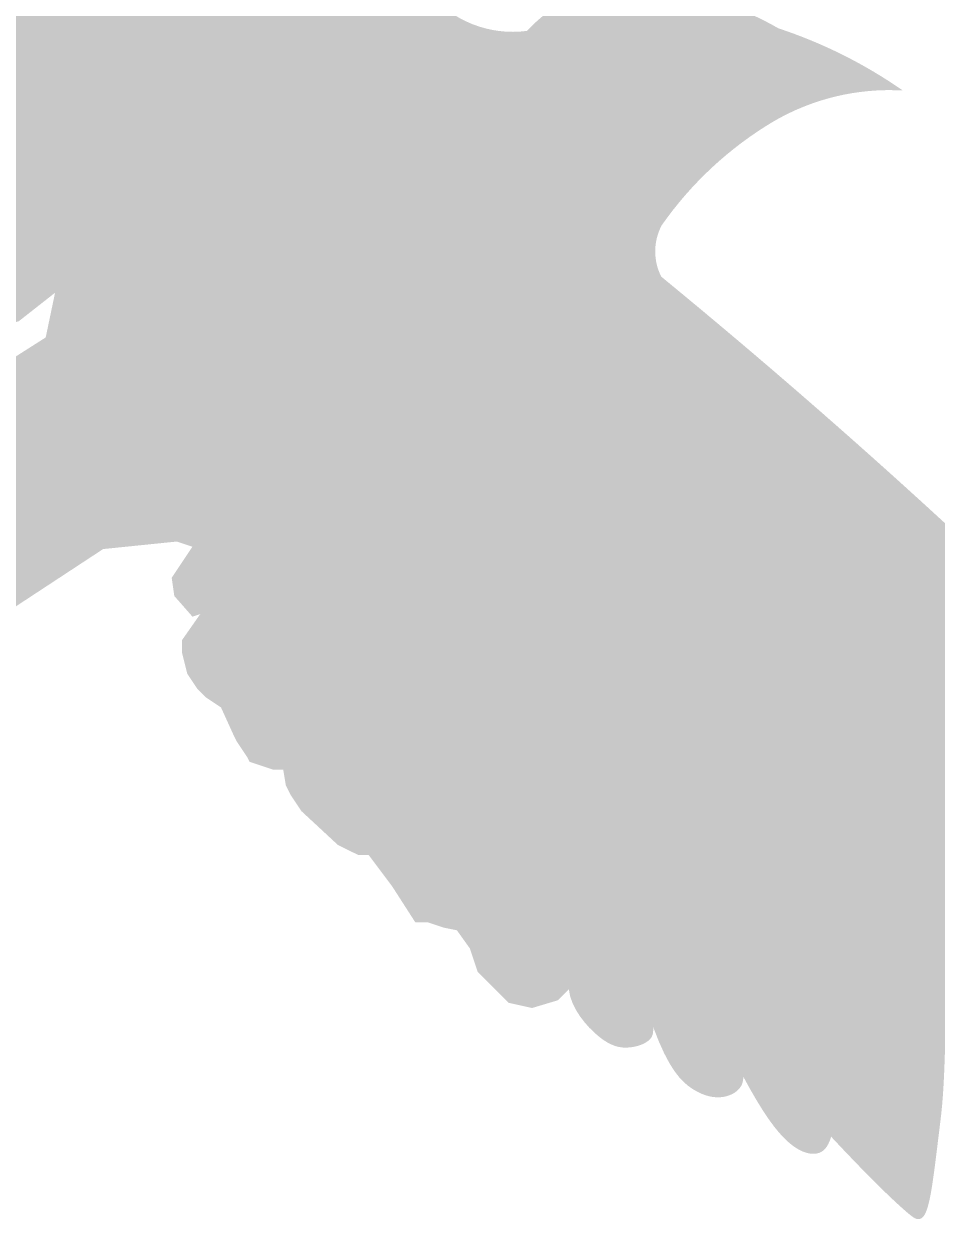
# Model space of a CAD drawing. Header units: millimetres. Extents: x 471 to 1044, y 7 to 541.
# Drawn here: x 501.89 to 524.64, y 79.24 to 109.01 of the extents above; entities that cross this region are included whole.
import ezdxf

# ---------------------------------------------------------------- set-up
doc = ezdxf.new("R2010")
doc.units = ezdxf.units.MM
doc.layers.add('magpiefill', color=3, linetype='Continuous')

msp = doc.modelspace()

# ---------------------------------------------------------------- hatches: boundary and pattern name
at = {"layer": 'magpiefill', "true_color": 0x010101}
h = msp.add_hatch(color=18, dxfattribs=at)
h.dxf.hatch_style = 1
edge = h.paths.add_edge_path()
edge.add_line((505.7026788009155, 96.11418025414855), (503.8645171973064, 95.92626374477231))
edge.add_line((503.8645171973064, 95.92626374477231), (500.7358891757283, 93.8713431644046))
edge.add_line((500.7358891757283, 93.8713431644046), (494.2998607483403, 89.22543486225482))
edge.add_line((494.2998607483403, 89.22543486225482), (490.5455094054726, 85.65165787574483))
edge.add_line((490.5455094054726, 85.65165787574483), (489.919786084183, 85.65165787574483))
edge.add_line((489.919786084183, 85.65165787574483), (489.294059909111, 86.18772501715921))
edge.add_line((489.294059909111, 86.18772501715921), (489.2046708632126, 86.54510212237233))
edge.add_line((489.2046708632126, 86.54510212237233), (487.3274951917786, 85.11559221792504))
edge.add_line((487.3274951917786, 85.11559221792504), (484.8245961990553, 83.32870372467005))
edge.add_line((484.8245961990553, 83.32870372467005), (484.5564290613599, 84.49018154200462))
edge.add_line((484.5564290613599, 84.49018154200462), (484.6458181072583, 85.11559221792504))
edge.add_line((484.6458181072583, 85.11559221792504), (485.7184895118232, 86.27706855166525))
edge.add_line((485.7184895118232, 86.27706855166525), (486.076045695417, 86.54510212237233))
edge.add_line((486.076045695417, 86.54510212237233), (485.8078785577216, 86.723790674979))
edge.add_line((485.8078785577216, 86.723790674979), (484.1094809780845, 85.56231434123879))
edge.add_line((484.1094809780845, 85.56231434123879), (483.6625357485921, 85.9196914464519))
edge.add_line((483.6625357485921, 85.9196914464519), (483.6625357485921, 86.18772501715921))
edge.add_line((483.6625357485921, 86.18772501715921), (482.9474205276217, 86.18772501715921))
edge.add_line((482.9474205276217, 86.18772501715921), (482.6792533899263, 86.54510212237233))
edge.add_line((482.6792533899263, 86.54510212237233), (485.0033742908524, 87.79592347421317))
edge.add_line((485.0033742908524, 87.79592347421317), (485.4503195203445, 88.60002270274003))
edge.add_line((485.4503195203445, 88.60002270274003), (486.254823787214, 89.31477839676108))
edge.add_line((486.254823787214, 89.31477839676108), (484.6458181072583, 89.04674482605378))
edge.add_line((484.6458181072583, 89.04674482605378), (485.8972676036199, 90.11887762528795))
edge.add_line((485.8972676036199, 90.11887762528795), (490.0985641759801, 92.53117679446336))
edge.add_line((490.0985641759801, 92.53117679446336), (494.0316936106449, 95.39019808695252))
edge.add_line((494.0316936106449, 95.39019808695252), (498.5011573207005, 97.98118580873438))
edge.add_line((498.5011573207005, 97.98118580873438), (501.1828372590037, 99.58938426578834))
edge.add_line((501.1828372590037, 99.58938426578834), (501.4510043966991, 100.5721735305165))
edge.add_line((501.4510043966991, 100.5721735305165), (502.4342867553653, 101.1975842064367))
edge.add_line((502.4342867553653, 101.1975842064367), (503.5069581599298, 100.7508620831229))
edge.add_line((503.5069581599298, 100.7508620831229), (504.2220733809006, 100.8402071012235))
edge.add_line((504.2220733809006, 100.8402071012235), (505.7416900149576, 102.0910284530642))
edge.add_line((505.7416900149576, 102.0910284530642), (506.9931423651021, 102.8951276815912))
edge.add_line((506.9931423651021, 102.8951276815912), (507.0825314110004, 101.1082391883363))
edge.add_line((507.0825314110004, 101.1082391883363), (506.7249723736238, 99.76807430198937))
edge.add_line((506.7249723736238, 99.76807430198937), (506.3674161900296, 99.58938426578834))
edge.add_line((506.3674161900296, 99.58938426578834), (505.8310790608559, 99.76807430198937))
edge.add_line((505.8310790608559, 99.76807430198937), (505.115966693668, 99.05331860796855))
edge.add_line((505.115966693668, 99.05331860796855), (506.2193362423038, 98.1152211390172))
edge.add_line((506.2193362423038, 98.1152211390172), (506.4130824261013, 98.95436731654263))
edge.add_line((506.4130824261013, 98.95436731654263), (507.3172322350845, 99.47076496425075))
edge.add_line((507.3172322350845, 99.47076496425075), (508.6734555216678, 99.53531467021412))
edge.add_line((508.6734555216678, 99.53531467021412), (509.4484402568585, 99.27711584636018))
edge.add_line((509.4484402568585, 99.27711584636018), (509.4484402568585, 98.69616849268868))
edge.add_line((509.4484402568585, 98.69616849268868), (508.8026205954604, 98.43796966883474))
edge.add_line((508.8026205954604, 98.43796966883474), (507.5755595288872, 98.17977084498057))
edge.add_line((507.5755595288872, 98.17977084498057), (506.1547522785156, 97.08242584360119))
edge.add_line((506.1547522785156, 97.08242584360119), (506.1547522785156, 96.30782937203912))
edge.add_line((506.1547522785156, 96.30782937203912), (507.3172322350845, 96.75967731378364))
edge.add_line((507.3172322350845, 96.75967731378364), (510.1588438820438, 97.85702231516325))
edge.add_line((510.1588438820438, 97.85702231516325), (512.0317274637985, 98.88981761057903))
edge.add_line((512.0317274637985, 98.88981761057903), (513.9046081917697, 100.2453614358126))
edge.add_line((513.9046081917697, 100.2453614358126), (516.3587303249171, 102.0527532027907))
edge.add_line((516.3587303249171, 102.0527532027907), (515.0670881483386, 101.6009052610461))
edge.add_line((515.0670881483386, 101.6009052610461), (513.8400270817649, 101.1490573193016))
edge.add_line((513.8400270817649, 101.1490573193016), (512.5483849051864, 101.4718058491192))
edge.add_line((512.5483849051864, 101.4718058491192), (511.3859049486175, 102.4400514385716))
edge.add_line((511.3859049486175, 102.4400514385716), (510.6755013234322, 103.8601434861744))
edge.add_line((510.6755013234322, 103.8601434861744), (510.4171740296295, 105.4738861352619))
edge.add_line((510.4171740296295, 105.4738861352619), (510.7400852872199, 106.9585293724224))
edge.add_line((510.7400852872199, 106.9585293724224), (512.0963085738033, 108.4431726095829))
edge.add_line((512.0963085738033, 108.4431726095829), (511.3859049486175, 108.1849737857287))
edge.add_line((511.3859049486175, 108.1849737857287), (508.0276358602703, 106.4421317247143))
edge.add_line((508.0276358602703, 106.4421317247143), (505.1214373957398, 104.8283890756268))
edge.add_line((505.1214373957398, 104.8283890756268), (503.5068868153537, 103.5373949563568))
edge.add_line((503.5068868153537, 103.5373949563568), (502.6673181163753, 102.3109520266446))
edge.add_line((502.6673181163753, 102.3109520266446), (501.7631683073921, 101.6009052610461))
edge.add_line((501.7631683073921, 101.6009052610461), (500.794437388404, 101.3427064371922))
edge.add_line((500.794437388404, 101.3427064371922), (500.2131959832284, 101.6009052610461))
edge.add_line((500.2131959832284, 101.6009052610461), (499.8902875794208, 101.9882034968271))
edge.add_line((499.8902875794208, 101.9882034968271), (499.9548686894257, 102.8918978967217))
edge.add_line((499.9548686894257, 102.8918978967217), (500.6006883508237, 104.3765411338823))
edge.add_line((500.6006883508237, 104.3765411338823), (500.1486148732236, 105.3447867233349))
edge.add_line((500.1486148732236, 105.3447867233349), (500.0194497994305, 104.5056405458092))
edge.add_line((500.0194497994305, 104.5056405458092), (499.4382112480378, 104.1183423100283))
edge.add_line((499.4382112480378, 104.1183423100283), (498.0174039976666, 103.2791961325029))
edge.add_line((498.0174039976666, 103.2791961325029), (497.5653305200665, 103.6019446623204))
edge.add_line((497.5653305200665, 103.6019446623204), (497.1132541886834, 103.8601434861744))
edge.add_line((497.1132541886834, 103.8601434861744), (496.6611807110833, 104.3119914279189))
edge.add_line((496.6611807110833, 104.3119914279189), (496.4674345272858, 105.0220381935173))
edge.add_line((496.4674345272858, 105.0220381935173), (496.5320156372907, 105.4738861352619))
edge.add_line((496.5320156372907, 105.4738861352619), (495.9507770858975, 105.6029855471888))
edge.add_line((495.9507770858975, 105.6029855471888), (495.6278658283074, 105.8611843710428))
edge.add_line((495.6278658283074, 105.8611843710428), (495.1757894969239, 106.3130323127873))
edge.add_line((495.1757894969239, 106.3130323127873), (494.7882971293291, 106.8294299604954))
edge.add_line((494.7882971293291, 106.8294299604954), (494.9820433131265, 107.7976755499478))
edge.add_line((494.9820433131265, 107.7976755499478), (494.7882971293291, 107.7976755499478))
edge.add_line((494.7882971293291, 107.7976755499478), (494.2070585779359, 107.9913246678384))
edge.add_line((494.2070585779359, 107.9913246678384), (493.6258200265431, 108.5077223155463))
edge.add_line((493.6258200265431, 108.5077223155463), (493.3029087689526, 109.1532193751814))
edge.add_line((493.3029087689526, 109.1532193751814), (493.4320738427457, 109.7341667288529))
edge.add_line((493.4320738427457, 109.7341667288529), (493.5612360627554, 110.3796637884877))
edge.add_line((493.5612360627554, 110.3796637884877), (493.2383276589478, 110.4442134944513))
edge.add_line((493.2383276589478, 110.4442134944513), (492.5925051437673, 111.0251608481228))
edge.add_line((492.5925051437673, 111.0251608481228), (492.205012776172, 111.7997558360905))
edge.add_line((492.205012776172, 111.7997558360905), (492.2695938861768, 112.509802601689))
edge.add_line((492.2695938861768, 112.509802601689), (493.3674898789575, 113.2198493672875))
edge.add_line((493.3674898789575, 113.2198493672875), (494.8528810931168, 113.9944458388495))
edge.add_line((494.8528810931168, 113.9944458388495), (495.8861931221097, 114.833592016375))
edge.add_line((495.8861931221097, 114.833592016375), (496.7903429310929, 115.608188487937))
edge.add_line((496.7903429310929, 115.608188487937), (496.9195080048855, 115.737287899864))
edge.add_line((496.9195080048855, 115.737287899864), (497.242419262476, 115.866387311791))
edge.add_line((497.242419262476, 115.866387311791), (497.6299116300713, 116.1891358416085))
edge.add_line((497.6299116300713, 116.1891358416085), (497.6944927400762, 116.4473346654624))
edge.add_line((497.6944927400762, 116.4473346654624), (497.6944927400762, 116.640983783353))
edge.add_line((497.6944927400762, 116.640983783353), (497.6299116300713, 116.899182607207))
edge.add_line((497.6299116300713, 116.899182607207), (497.4361654462739, 117.0928317250975))
edge.add_line((497.4361654462739, 117.0928317250975), (497.242419262476, 117.2219311370245))
edge.add_line((497.242419262476, 117.2219311370245), (496.9840891148904, 117.2864808429881))
edge.add_line((496.9840891148904, 117.2864808429881), (497.1778352986883, 117.4155802549151))
edge.add_line((497.1778352986883, 117.4155802549151), (497.4361654462739, 117.4155802549151))
edge.add_line((497.4361654462739, 117.4155802549151), (497.6944927400762, 117.4801299608785))
edge.add_line((497.6944927400762, 117.4801299608785), (498.1465690714592, 117.4801299608785))
edge.add_line((498.1465690714592, 117.4801299608785), (498.4048963652619, 117.4801299608785))
edge.add_line((498.4048963652619, 117.4801299608785), (498.5986425490594, 117.5446796668421))
edge.add_line((498.5986425490594, 117.5446796668421), (498.7923887328573, 117.673779078769))
edge.add_line((498.7923887328573, 117.673779078769), (498.9215538066499, 117.9965276085866))
edge.add_line((498.9215538066499, 117.9965276085866), (498.9861377704376, 118.1901767264769))
edge.add_line((498.9861377704376, 118.1901767264769), (498.7278076228524, 118.4483755503311))
edge.add_line((498.7278076228524, 118.4483755503311), (497.888238923874, 118.9002234920756))
edge.add_line((497.888238923874, 118.9002234920756), (498.9861377704376, 118.6420246682214))
edge.add_line((498.9861377704376, 118.6420246682214), (499.5673763218308, 118.5129252562945))
edge.add_line((499.5673763218308, 118.5129252562945), (499.8902875794208, 118.706574374185))
edge.add_line((499.8902875794208, 118.706574374185), (499.8902875794208, 118.835673786112))
edge.add_line((499.8902875794208, 118.835673786112), (499.8902875794208, 119.1584223159296))
edge.add_line((499.8902875794208, 119.1584223159296), (499.6965385418405, 119.2875217278565))
edge.add_line((499.6965385418405, 119.2875217278565), (499.5673763218308, 119.6102702576741))
edge.add_line((499.5673763218308, 119.6102702576741), (500.0840337632187, 119.5457205517105))
edge.add_line((500.0840337632187, 119.5457205517105), (500.342361057021, 119.5457205517105))
edge.add_line((500.342361057021, 119.5457205517105), (500.7298534246163, 119.5457205517105))
edge.add_line((500.7298534246163, 119.5457205517105), (500.7298534246163, 119.6748199636374))
edge.add_line((500.7298534246163, 119.6748199636374), (500.6652723146115, 120.0621181994186))
edge.add_line((500.6652723146115, 120.0621181994186), (500.5361072408189, 120.3203155396782))
edge.add_line((500.5361072408189, 120.3203155396782), (500.471526130814, 120.6430640694957))
edge.add_line((500.471526130814, 120.6430640694957), (500.794437388404, 120.6430640694957))
edge.add_line((500.794437388404, 120.6430640694957), (501.0527646822068, 120.7076137754591))
edge.add_line((501.0527646822068, 120.7076137754591), (501.1819297559994, 120.9012628933497))
edge.add_line((501.1819297559994, 120.9012628933497), (501.2465108660042, 121.3531108350942))
edge.add_line((501.2465108660042, 121.3531108350942), (501.311091976009, 121.4822102470212))
edge.add_line((501.311091976009, 121.4822102470212), (501.5694221235947, 121.4822102470212))
edge.add_line((501.5694221235947, 121.4822102470212), (501.7631683073921, 121.4822102470212))
edge.add_line((501.7631683073921, 121.4822102470212), (501.8923333811852, 121.6113096589481))
edge.add_line((501.8923333811852, 121.6113096589481), (502.0860795649826, 121.6113096589481))
edge.add_line((502.0860795649826, 121.6113096589481), (502.1506606749874, 121.9340581887657))
edge.add_line((502.1506606749874, 121.9340581887657), (502.1506606749874, 122.0631576006926))
edge.add_line((502.1506606749874, 122.0631576006926), (501.8277494173969, 122.1922570126196))
edge.add_line((501.8277494173969, 122.1922570126196), (502.0860795649826, 122.3213564245466))
edge.add_line((502.0860795649826, 122.3213564245466), (502.2798257487805, 122.3213564245466))
edge.add_line((502.2798257487805, 122.3213564245466), (502.5381530425827, 122.2568067185832))
edge.add_line((502.5381530425827, 122.2568067185832), (502.8610643001732, 122.1922570126196))
edge.add_line((502.8610643001732, 122.1922570126196), (503.3131377777734, 122.2568067185832))
edge.add_line((503.3131377777734, 122.2568067185832), (503.9589602929539, 122.3859061305102))
edge.add_line((503.9589602929539, 122.3859061305102), (504.2818715505443, 122.3859061305102))
edge.add_line((504.2818715505443, 122.3859061305102), (504.2818715505443, 122.1277073066562))
edge.add_line((504.2818715505443, 122.1277073066562), (504.3464526605492, 121.8049587768387))
edge.add_line((504.3464526605492, 121.8049587768387), (504.7985289919322, 121.6113096589481))
edge.add_line((504.7985289919322, 121.6113096589481), (505.3797675433254, 121.8049587768387))
edge.add_line((505.3797675433254, 121.8049587768387), (505.7026788009155, 121.4176605410578))
edge.add_line((505.7026788009155, 121.4176605410578), (506.1552117375838, 120.96757362579))
edge.add_arc((394.0425635083196, 55.51227387273633), 129.8215781707373, 24.7196834331034, 30.277882808560207, ccw=False)
edge.add_arc((514.0668029503702, 111.5266438746078), 2.717253438401656, 219.4264190677759, 277.5112522925736)
edge.add_arc((517.0034040074396, 106.4658719509047), 3.502217643125006, 76.09792839104102, 137.4828955815185, ccw=False)
edge.add_arc((516.8127812012881, 102.1826369512845), 7.751876948521335, 60.01917854986198, 82.34898294536907, ccw=False)
edge.add_arc((516.9174891648217, 97.47940974949825), 12.02382861166447, 55.16074552816218, 71.73216053091483, ccw=False)
edge.add_arc((523.4522066776963, 101.6233098171645), 5.734500677390736, 86.65890143975243, 120.31950619075)
edge.add_arc((525.2079451166742, 98.78712158887936), 9.069487645513666, 120.8490791888012, 144.9821508602809)
edge.add_arc((519.005667658684, 103.3404310015421), 1.387605128894925, 152.0183299640194, 206.9559763139688)
edge.add_arc((412.9325257283464, -25.09667889462867), 165.3044430536458, 45.89312228263083, 50.63922831697852, ccw=False)
edge.add_line((527.9842518977114, 93.59897898183067), (527.8543476941134, 93.08034555745849))
edge.add_line((527.8543476941134, 93.08034555745849), (528.0480938779112, 92.82214673360454))
edge.add_line((528.0480938779112, 92.82214673360454), (528.6293352830869, 92.62849761571397))
edge.add_line((528.6293352830869, 92.62849761571397), (528.4355890992895, 92.24119937993305))
edge.add_line((528.4355890992895, 92.24119937993305), (528.6939163930917, 91.9184508501155))
edge.add_line((528.6939163930917, 91.9184508501155), (528.8230814668848, 91.59570232029796))
edge.add_line((528.8230814668848, 91.59570232029796), (528.3710051355017, 91.20840408451704))
edge.add_line((528.3710051355017, 91.20840408451704), (528.3064240254969, 90.8211058487359))
edge.add_line((528.3064240254969, 90.8211058487359), (528.5001702092943, 90.43380761295498))
edge.add_line((528.5001702092943, 90.43380761295498), (527.9835127679064, 90.2401584950644))
edge.add_line((527.9835127679064, 90.2401584950644), (527.4668553265185, 90.36925790699138))
edge.add_line((527.4668553265185, 90.36925790699138), (527.5314364365233, 89.91740996524686))
edge.add_line((527.5314364365233, 89.91740996524686), (526.8210356651205, 89.72376084735652))
edge.add_line((526.8210356651205, 89.72376084735652), (526.49812440753, 89.91740996524686))
edge.add_line((526.49812440753, 89.91740996524686), (526.3043782237326, 89.98195967121046))
edge.add_line((526.3043782237326, 89.98195967121046), (526.1106320399351, 89.72376084735652))
edge.add_line((526.1106320399351, 89.72376084735652), (525.7877207823446, 89.46556202350234))
edge.add_line((525.7877207823446, 89.46556202350234), (525.4648095247542, 89.59466143542954))
edge.add_line((525.4648095247542, 89.59466143542954), (524.6252408257758, 89.01371408175805))
edge.add_line((524.6252408257758, 89.01371408175805), (524.6252408257758, 89.271912905612))
edge.add_line((524.6252408257758, 89.271912905612), (524.044002274383, 89.78831055331989))
edge.add_line((524.044002274383, 89.78831055331989), (524.044002274383, 90.04650937717406))
edge.add_line((524.044002274383, 90.04650937717406), (523.91483720059, 89.91740996524686))
edge.add_line((523.91483720059, 89.91740996524686), (523.5273448329951, 89.33646261157537))
edge.add_line((523.5273448329951, 89.33646261157537), (523.5273448329951, 88.94916437579445))
edge.add_line((523.5273448329951, 88.94916437579445), (523.5273448329951, 88.11001819826902))
edge.add_line((523.5273448329951, 88.11001819826902), (523.075271355395, 88.11001819826902))
edge.add_line((523.075271355395, 88.11001819826902), (522.8815251715971, 88.30366731615936))
edge.add_line((522.8815251715971, 88.30366731615936), (522.8169412078094, 88.43276672808634))
edge.add_line((522.8169412078094, 88.43276672808634), (522.1711215464118, 88.62641584597691))
edge.add_line((522.1711215464118, 88.62641584597691), (521.8482102888213, 88.82006496386748))
edge.add_line((521.8482102888213, 88.82006496386748), (521.7190452150282, 88.69096555194051))
edge.add_line((521.7190452150282, 88.69096555194051), (521.7190452150282, 88.36821702212296))
edge.add_line((521.7190452150282, 88.36821702212296), (521.3315528474334, 87.85181937441484))
edge.add_line((521.3315528474334, 87.85181937441484), (521.0732255536307, 88.04546849230542))
edge.add_line((521.0732255536307, 88.04546849230542), (521.0732255536307, 88.23911761019599))
edge.add_line((521.0732255536307, 88.23911761019599), (520.2982379646571, 88.04546849230542))
edge.add_line((520.2982379646571, 88.04546849230542), (519.9107455970618, 87.5936205505609))
edge.add_line((519.9107455970618, 87.5936205505609), (519.0711797518668, 87.27087202074335))
edge.add_line((519.0711797518668, 87.27087202074335), (518.6836873842715, 87.46452113863393))
edge.add_line((518.6836873842715, 87.46452113863393), (518.4899383466907, 87.78726966845147))
edge.add_line((518.4899383466907, 87.78726966845147), (518.1670299428836, 87.78726966845147))
edge.add_line((518.1670299428836, 87.78726966845147), (517.4566263176978, 87.20632231477998))
edge.add_line((517.4566263176978, 87.20632231477998), (516.8108038025168, 86.56082525514489))
edge.add_line((516.8108038025168, 86.56082525514489), (516.1649841411192, 85.78622878358283))
edge.add_line((516.1649841411192, 85.78622878358283), (515.6483266997313, 85.14073172394797))
edge.add_line((515.6483266997313, 85.14073172394797), (515.1962503683483, 84.68888526579781))
edge.add_line((515.1962503683483, 84.68888526579781), (514.5504307069502, 84.49523614790724))
edge.add_line((514.5504307069502, 84.49523614790724), (513.9691893017746, 84.62433555983421))
edge.add_line((513.9691893017746, 84.62433555983421), (513.5816969341793, 85.01163231202099))
edge.add_line((513.5816969341793, 85.01163231202099), (513.194204566584, 85.39893054780191))
edge.add_line((513.194204566584, 85.39893054780191), (513.0004583827865, 85.9798779014734))
edge.add_line((513.0004583827865, 85.9798779014734), (512.677547125196, 86.43172584321792))
edge.add_line((512.677547125196, 86.43172584321792), (512.3546358676056, 86.49627554918152))
edge.add_line((512.3546358676056, 86.49627554918152), (511.9671435000103, 86.62537496110849))
edge.add_line((511.9671435000103, 86.62537496110849), (511.6442350962031, 86.62537496110849))
edge.add_line((511.6442350962031, 86.62537496110849), (511.062993691027, 87.52907084459753))
edge.add_line((511.062993691027, 87.52907084459753), (510.4817551396343, 88.30366731615936))
edge.add_line((510.4817551396343, 88.30366731615936), (510.223427845832, 88.30366731615936))
edge.add_line((510.223427845832, 88.30366731615936), (509.7067704044437, 88.56186614001354))
edge.add_line((509.7067704044437, 88.56186614001354), (508.8026205954604, 89.40101231753897))
edge.add_line((508.8026205954604, 89.40101231753897), (508.5442904478753, 89.78831055331989))
edge.add_line((508.5442904478753, 89.78831055331989), (508.4151282278656, 90.04650937717406))
edge.add_line((508.4151282278656, 90.04650937717406), (508.3505442640774, 90.43380761295498))
edge.add_line((508.3505442640774, 90.43380761295498), (508.0922169702751, 90.43380761295498))
edge.add_line((508.0922169702751, 90.43380761295498), (507.5109784188819, 90.62745673084555))
edge.add_line((507.5109784188819, 90.62745673084555), (507.4463944550942, 90.75655614277252))
edge.add_line((507.4463944550942, 90.75655614277252), (507.1880671612919, 91.14385437855344))
edge.add_line((507.1880671612919, 91.14385437855344), (507.123486051287, 91.27295379048041))
edge.add_line((507.123486051287, 91.27295379048041), (506.8005747936966, 91.98300055607888))
edge.add_line((506.8005747936966, 91.98300055607888), (506.4130824261013, 92.24119937993305))
edge.add_line((506.4130824261013, 92.24119937993305), (506.2193362423038, 92.4348484978234))
edge.add_line((506.2193362423038, 92.4348484978234), (505.9610060947182, 92.82214673360454))
edge.add_line((505.9610060947182, 92.82214673360454), (505.8318410209256, 93.33854438131243))
edge.add_line((505.8318410209256, 93.33854438131243), (505.8318410209256, 93.66129142753562))
edge.add_line((505.8318410209256, 93.66129142753562), (506.2839173523087, 94.3067884871707))
edge.add_line((506.2839173523087, 94.3067884871707), (506.0901711685108, 94.2422387812071))
edge.add_line((506.0901711685108, 94.2422387812071), (505.6380948371277, 94.75863642891522))
edge.add_line((505.6380948371277, 94.75863642891522), (505.5735137271229, 95.21048437065974))
edge.add_line((505.5735137271229, 95.21048437065974), (506.0901711685108, 95.98508084222158))
edge.add_line((506.0901711685108, 95.98508084222158), (505.7026788009155, 96.11418025414855))
at = {"layer": 'magpiefill'}
h = msp.add_hatch(color=251, dxfattribs=at)
h.dxf.hatch_style = 1
h.paths.add_polyline_path([(497.4093089447376, 114.5300040284603), (499.7135378042239, 115.3744644914762), (497.5046566959516, 115.0065027614055), (495.5171552514255, 114.5338986905858), (494.8528810931168, 113.9944458388495), (495.9790983391879, 114.1488062196399)])
h.paths.add_polyline_path([(498.4581313767601, 112.6240149843591), (502.3673721885555, 114.6253034806653), (499.7929942310964, 113.6723089586146), (496.9325730199969, 112.719314436564), (494.6442354848516, 112.5287155321539), (492.2718436635819, 112.5112576094313), (492.2695938861768, 112.509802601689), (492.205012776172, 111.7997558360905), (492.5925051437673, 111.0251608481228), (493.2383276589478, 110.4442134944513), (493.5612360627554, 110.3796637884877), (495.1209742409194, 111.289822653488)])
h.paths.add_polyline_path([(498.7441717990739, 110.6227264880527), (502.272024437342, 113.0052127931792), (498.1720881231197, 111.0039242968728), (495.2163219921329, 110.0509297748222), (493.5103172830439, 110.1251936920351), (493.4320738427457, 109.7341667288529), (493.3029087689526, 109.1532193751814), (493.6258200265431, 108.5077223155463), (494.2070585779359, 107.9913246678384), (494.7882971293291, 107.7976755499478), (494.9302787384925, 107.7976755499478), (495.9790983391879, 108.7167374439512)])
h.paths.add_polyline_path([(498.0767403719058, 107.5731440174904), (501.6999407613873, 110.6227264880526), (497.5046566959516, 108.0496412785158), (494.9075222503619, 107.4252569095966), (494.7882971293291, 106.8294299604954), (495.1757894969239, 106.3130323127873), (495.6278658283074, 105.8611843710428), (495.9507770858975, 105.6029855471888), (496.1660865702574, 105.5551629660015), (496.4558370952557, 106.0483513102895)])
h.paths.add_polyline_path([(498.9348673015013, 106.3342496669047), (498.9348673015013, 107.0966452845453), (497.6953521983785, 105.6671535014693), (496.50607683735, 105.2924028290191), (496.4674345272858, 105.0220381935173), (496.6611807110833, 104.3119914279189), (497.1132541886834, 103.8601434861744), (497.5872519141419, 103.5894244798322), (499.3162583063552, 104.8094584316236), (497.4093089447376, 104.5235600750084)])
h.paths.add_polyline_path([(501.8906362638143, 106.1436507624946), (500.3341679087893, 104.9473714419745), (500.6006883508237, 104.3765411338823)], flags=17)
h.paths.add_polyline_path([(503.1636034417343, 103.0359262058237), (503.2254991181505, 104.1423622661882), (504.3696664700599, 106.9060463801352), (502.272024437342, 103.9517633617781), (499.9311569092052, 102.5600949438895), (499.8902875794208, 101.9882034968271), (500.2131959832284, 101.6009052610461), (500.794437388404, 101.3427064371922), (501.7631683073921, 101.6009052610461), (502.6673181163753, 102.3109520266446)])
h.paths.add_polyline_path([(506.7533517564182, 95.37481119140216), (510.853288070641, 97.09020133109334), (508.7556460379224, 96.42310516565789), (505.7777867248046, 95.51673979362351), (505.5735137271229, 95.21048437065974), (505.6380948371277, 94.75863642891522), (505.8162637376623, 94.55511769824125)])
h.paths.add_polyline_path([(507.4207831835863, 93.65942105171098), (509.3277297138773, 94.1359183127363), (511.8067599201229, 95.75600900022255), (508.0882146107544, 94.42181666935153), (506.1116665764141, 94.06084026639212), (505.8318410209256, 93.66129142753562), (505.8318410209256, 93.33854438131243), (505.9610060947182, 92.82214673360454), (506.2193362423038, 92.4348484978234), (506.4130824261013, 92.24119937993305), (506.6318722668339, 92.09541256121719), (507.2300876811594, 92.8017259818655)])
h.paths.add_polyline_path([(509.1370342114503, 91.84872998789501), (510.8532880706409, 92.61112707745542), (512.664886849718, 94.1359183127363), (508.9463387090234, 92.42052817304511), (506.8789924180534, 91.81056872153727), (507.123486051287, 91.27295379048041), (507.1880671612919, 91.14385437855344), (507.4463944550942, 90.75655614277252), (507.5109784188819, 90.62745673084555), (508.0922169702751, 90.43380761295498), (508.2789072818553, 90.43380761295498), (508.7556460379226, 90.89573546584415)])
h.paths.add_polyline_path([(513.3323182768861, 91.65813108348482), (516.5741276615133, 94.51711612155668), (514.0950974552677, 92.8017259818655), (510.1858566434728, 90.80043601363923), (508.3870526252243, 90.21487363872802), (508.4151282278656, 90.04650937717406), (508.5442904478753, 89.78831055331989), (508.8026205954604, 89.40101231753897), (509.7067704044437, 88.56186614001354), (510.223427845832, 88.30366731615936), (510.2812043946863, 88.30366731615936), (510.6625925682135, 88.98974642174278), (511.2346762441682, 89.94274094379352)])
h.paths.add_polyline_path([(515.1439170559636, 90.514537657024), (517.5276023423223, 93.4688221473009), (513.7137092817404, 90.32393875261391), (510.5377852892946, 88.22899787772661), (511.062993691027, 87.52907084459747), (511.6442350962031, 86.62537496110849), (511.9671435000103, 86.62537496110849), (512.3546358676056, 86.49627554918152), (512.8555823521453, 87.94145244748711)])
h.paths.add_polyline_path([(516.6694754127268, 88.89444696953797), (519.7205921262537, 93.27822324289082), (518.1950337694905, 91.56283163127983), (515.7160035632448, 89.18034532615297), (513.7137092817404, 86.60726011661632), (512.7383227510902, 86.34668284510929), (513.0004583827865, 85.9798779014734), (513.194204566584, 85.39893054780191), (513.5816969341793, 85.01163231202099), (513.9691893017746, 84.62433555983421), (514.5504307069502, 84.49523614790724), (515.1962503683483, 84.68888526579781), (515.2239130259642, 84.71653385741627), (515.429960309604, 86.70255956882124)])
h.paths.add_polyline_path([(519.911284797354, 89.75214203938344), (520.5787162245222, 92.13462981642988), (518.4810770231309, 88.89444696953797), (517.5276023423223, 87.84615299528218), (517.0493642953393, 86.79926552788578), (517.4566263176978, 87.20632231477998), (518.1670299428836, 87.78726966845147), (518.4899383466907, 87.78726966845147), (518.8624651966586, 88.22735080410234)])
h.paths.add_polyline_path([(521.5321909053312, 90.22863930040876), (519.7465837178834, 87.53051292718612), (519.9107455970618, 87.5936205505609), (520.2982379646571, 88.04546849230542), (520.9190699429835, 88.20059815718224)])
h.paths.add_polyline_path([(523.5273448329951, 89.18034532615297), (522.67635825724, 90.1333398482036), (522.1579304304425, 88.63432652704296), (522.1711215464118, 88.62641584597691), (522.8169412078094, 88.43276672808634), (522.8815251715971, 88.30366731615936), (523.075271355395, 88.11001819826902), (523.5273448329951, 88.11001819826902), (523.5273448329951, 88.94916437579445)])
h = msp.add_hatch(color=255, dxfattribs=at)
h.dxf.hatch_style = 1
h.paths.add_polyline_path([(502.6673181163753, 102.3109520266446), (502.4342867553653, 101.1975842064367), (503.5069581599298, 100.7508620831229), (504.2220733809006, 100.8402071012235), (505.7416900149576, 102.0910284530642), (506.9931423651021, 102.8951276815912), (507.0825314110004, 101.1082391883363), (506.7249723736238, 99.76807430198937), (506.3674161900296, 99.58938426578834), (505.8310790608559, 99.76807430198937), (505.115966693668, 99.05331860796855), (506.2193362423038, 98.1152211390172), (506.4130824261013, 98.95436731654263), (507.3172322350845, 99.47076496425075), (508.6734555216678, 99.53531467021412), (509.4484402568585, 99.27711584636018), (509.4484402568585, 98.69616849268868), (508.8026205954604, 98.43796966883474), (507.5755595288872, 98.17977084498057), (506.1547522785156, 97.08242584360119), (506.1547522785156, 96.30782937203912), (507.3172322350845, 96.75967731378364), (510.1588438820438, 97.85702231516325), (512.0317274637985, 98.88981761057903), (513.9046081917697, 100.2453614358126), (516.3587303249171, 102.0527532027907), (515.0670881483386, 101.6009052610461), (513.8400270817649, 101.1490573193016), (512.5483849051864, 101.4718058491192), (511.3859049486175, 102.4400514385716), (510.6755013234322, 103.8601434861744), (510.4171740296295, 105.4738861352619), (510.7400852872199, 106.9585293724224), (512.0963085738033, 108.4431726095829), (511.3859049486175, 108.1849737857287), (508.0276358602703, 106.4421317247143), (505.1214373957398, 104.8283890756268), (503.5068868153537, 103.5373949563568)])
h = msp.add_hatch(color=255, dxfattribs=at)
h.dxf.hatch_style = 1
h.paths.add_polyline_path([(524.5394027050179, 86.54333954403319), (524.5450217599861, 86.91616542237091), (524.5480182083289, 87.24821325176822), (524.5483650311825, 87.54280689022289), (524.5460352096826, 87.80327019573281), (524.541001724965, 88.0329270262958), (524.5332375581656, 88.23510123990974), (524.5227156904205, 88.41311669457241), (524.5094091028652, 88.5702972482818), (524.4935374847514, 88.70991319550347), (524.4763073577932, 88.83502057657466), (524.45917195182, 88.94862186830056), (524.443584496662, 89.05371954748597), (524.4309982221483, 89.15331609093619), (524.4228663581091, 89.25041397545618), (524.4206421343737, 89.34801567785098), (524.4257787807719, 89.44912367492554), (524.044002274383, 89.78831055331989), (524.044002274383, 90.04650937717406), (523.91483720059, 89.91740996524686), (523.5273448329951, 89.33646261157537), (523.5273448329951, 88.94916437579445), (523.5273448329951, 88.11001819826902), (523.2658601546666, 88.11001819826902), (523.1841635930887, 87.61990578891738), (523.1054412602676, 87.1402185701773), (523.0300716356714, 86.67459392266147), (522.9584331987681, 86.22666922698272), (522.890904429026, 85.80008186375397), (522.827863805913, 85.39846921358804), (522.7696898088972, 85.0254686570978), (522.7167609174468, 84.68471757489613), (522.6693925333619, 84.3787426831991), (522.6276477477712, 84.10562804063642), (522.5915265741352, 83.86234704144078), (522.5610290259145, 83.64587307984544), (522.5361551165698, 83.45317955008312), (522.5169048595618, 83.28123984638677), (522.503278268351, 83.1270273629894), (522.4952753563981, 82.98751549412395), (522.4929682312152, 82.86006496822023), (522.4967173765199, 82.743585850496), (522.5069553700818, 82.6373755403659), (522.5241147896697, 82.54073143724457), (522.5486282130532, 82.45295094054666), (522.5809282180013, 82.37333144968682), (522.6214473822833, 82.30117036407972), (522.6706182836684, 82.23576508314005), (522.7286842467313, 82.17652109868021), (522.7951315832676, 82.12327627210351), (522.8692573518784, 82.07597655721105), (522.9503586111651, 82.0345679078041), (523.0377324197286, 81.99899627768372), (523.1306758361702, 81.96920762065099), (523.2284859190911, 81.94514789050714), (523.3304597270921, 81.92676304105316), (523.4356960435879, 81.91404406521036), (523.5425005512454, 81.90716211238015), (523.648980657545, 81.90633337108409), (523.7532437699671, 81.91177402984368), (523.8533972959918, 81.9237002771805), (523.9475486430997, 81.94232830161599), (524.0338052187709, 81.96787429167176), (524.1102744304858, 82.00055443586933), (524.1756044264446, 82.04171088893276), (524.2306063177273, 82.09718967039629), (524.2766319561334, 82.17396276599686), (524.3150331934629, 82.27900216147128), (524.3471618815156, 82.41927984255648), (524.374369872091, 82.60176779498914), (524.3980090169891, 82.83343800450626), (524.4194311680097, 83.1212624568447), (524.4397268173674, 83.46881722062886), (524.4589410189368, 83.86609469603417), (524.4768574670077, 84.29969136612345), (524.4932598558694, 84.75620371395962), (524.5079318798117, 85.22222822260574), (524.5206572331242, 85.68436137512481), (524.5312196100964, 86.12919965457962)])
h = msp.add_hatch(color=253, dxfattribs=at)
h.dxf.hatch_style = 1
h.paths.add_polyline_path([(524.6650861075275, 81.21157610140057), (524.6916723052775, 81.4286716824659), (524.7169652436992, 81.63198988823916), (524.740879311457, 81.83506485817207), (524.7633334048462, 82.05538062888814), (524.7842464201622, 82.31042123701042), (524.8035372537004, 82.61767071916239), (524.8211248017562, 82.99461311196717), (524.8369279606248, 83.45873245204814), (524.8508656266018, 84.02751277602846), (524.8628271814497, 84.70816408746714), (524.8725839488002, 85.46680025766597), (524.8798777377526, 86.25926112486212), (524.8844503574057, 87.04138652729301), (524.8860436168586, 87.76901630319605), (524.8843993252106, 88.3979902908086), (524.8792592915603, 88.88414832836793), (524.8703653250071, 89.18333025411152), (524.6252408257758, 89.01371408175805), (524.6252408257758, 89.271912905612), (524.4257787807719, 89.44912367492554), (524.4206421343737, 89.34801567785098), (524.4228663581091, 89.25041397545618), (524.4309982221483, 89.15331609093619), (524.443584496662, 89.05371954748597), (524.45917195182, 88.9486218683005), (524.4763073577932, 88.83502057657466), (524.4935374847514, 88.70991319550347), (524.5094091028652, 88.5702972482818), (524.5227156904205, 88.41311669457241), (524.5332375581656, 88.23510123990974), (524.541001724965, 88.0329270262958), (524.5460352096826, 87.80327019573281), (524.5483650311825, 87.54280689022289), (524.5480182083289, 87.24821325176822), (524.5450217599861, 86.91616542237091), (524.5394027050179, 86.54333954403319), (524.5312196100964, 86.12919965457957), (524.5206572331242, 85.68436137512481), (524.5079318798117, 85.22222822260579), (524.4932598558694, 84.75620371395968), (524.4768574670077, 84.29969136612345), (524.4589410189368, 83.86609469603417), (524.4397268173674, 83.46881722062886), (524.4194311680097, 83.1212624568447), (524.3980090169891, 82.83343800450626), (524.374369872091, 82.60176779498914), (524.3471618815156, 82.41927984255648), (524.3150331934629, 82.27900216147128), (524.2766319561334, 82.17396276599686), (524.2306063177273, 82.09718967039629), (524.1756044264446, 82.04171088893276), (524.1102744304858, 82.00055443586933), (524.0338052187709, 81.96787429167176), (523.9475486430997, 81.94232830161599), (523.8533972959918, 81.9237002771805), (523.7532437699671, 81.91177402984368), (523.648980657545, 81.90633337108409), (523.5425005512454, 81.90716211238015), (523.4356960435879, 81.91404406521036), (523.3304597270921, 81.92676304105316), (523.2284859190911, 81.94514789050714), (523.1306758361702, 81.96920762065099), (523.0377324197286, 81.99899627768372), (522.9503586111651, 82.0345679078041), (522.8692573518784, 82.07597655721105), (522.7951315832676, 82.12327627210351), (522.7286842467313, 82.17652109868021), (522.6706182836684, 82.23576508314005), (522.6214473822833, 82.30117036407972), (522.5809282180013, 82.37333144968682), (522.5486282130532, 82.45295094054666), (522.5241147896697, 82.54073143724457), (522.5069553700818, 82.6373755403659), (522.4967173765199, 82.743585850496), (522.4929682312152, 82.86006496822023), (522.4952753563981, 82.98751549412395), (522.503278268351, 83.1270273629894), (522.5169048595618, 83.28123984638677), (522.5361551165698, 83.45317955008312), (522.5610290259145, 83.64587307984544), (522.5915265741352, 83.86234704144078), (522.6276477477712, 84.10562804063636), (522.6693925333619, 84.3787426831991), (522.7167609174468, 84.68471757489613), (522.7696898088972, 85.0254686570978), (522.827863805913, 85.39846921358804), (522.8909044290259, 85.80008186375369), (522.9584331987681, 86.22666922698266), (523.0300716356714, 86.67459392266153), (523.1054412602676, 87.14021857017713), (523.1841635930887, 87.61990578891721), (523.2658601546666, 88.11001819826902), (523.075271355395, 88.11001819826902), (523.0630997020899, 87.97983284077776), (523.0312381953721, 87.77562500377422), (522.9830558572835, 87.5086796571764), (522.9219217098654, 87.19028177090223), (522.8512047751592, 86.8317163148696), (522.7742740752063, 86.44426825899615), (522.6944986320484, 86.03922257319971), (522.6152474677268, 85.62786422739828), (522.5394452597528, 85.2204125625073), (522.468239307516, 84.82282440343141), (522.4023325658761, 84.43999094607267), (522.3424279896924, 84.07680338633321), (522.2892285338246, 83.73815292011523), (522.2434371531322, 83.42893074332085), (522.2057568024744, 83.15402805185221), (522.176890436711, 82.91833604161138), (522.1571264477516, 82.72475970323995), (522.1450949757075, 82.56825920633668), (522.1390115977397, 82.44180851523998), (522.1370918910097, 82.33838159428791), (522.1375514326787, 82.25095240781877), (522.1386057999082, 82.17249492017089), (522.1384705698595, 82.09598309568236), (522.1353613196937, 82.01439089869149), (522.1278451028804, 81.92237674147447), (522.1158948781209, 81.82133682805926), (522.0998350804248, 81.71435181041176), (522.0799901448016, 81.60450234049807), (522.0566845062608, 81.49486907028398), (522.0302425998118, 81.38853265173549), (522.0009888604642, 81.28857373681848), (522.3399438767354, 80.92895489014069), (522.638514302633, 80.6174569638195), (522.8996266402921, 80.35004683506139), (523.1262073918477, 80.12269138107285), (523.3211830594352, 79.93135747906024), (523.4874801451892, 79.77201200623006), (523.6280251512453, 79.64062183978871), (523.7457445797381, 79.53315385694293), (523.843509770312, 79.44594086023739), (523.9239714126461, 79.37677935357192), (523.9897250339286, 79.32383176618487), (524.0433661613479, 79.28526052731456), (524.0874903220921, 79.25922806619934), (524.1246930433495, 79.2438968120776), (524.1575698523081, 79.23742919418748), (524.1887162761565, 79.23798764176746), (524.220268218528, 79.24459932510086), (524.2525230888376, 79.25975037865089), (524.285318672946, 79.2867916779258), (524.3184927567133, 79.32907409843375), (524.3518831260002, 79.38994851568299), (524.3853275666669, 79.47276580518172), (524.4186638645738, 79.58087684243827), (524.4517298055815, 79.71763250296084), (524.4843721863251, 79.88478929193872), (524.5164738465398, 80.07772623328611), (524.5479266367356, 80.29022798059833), (524.5786224074222, 80.51607918747055), (524.6084530091098, 80.74906450749813), (524.6373102923083, 80.98296859427637)])
h = msp.add_hatch(color=255, dxfattribs=at)
h.dxf.hatch_style = 1
h.paths.add_polyline_path([(522.7742740752063, 86.44426825899603), (522.8512047751592, 86.83171631486942), (522.9219217098654, 87.19028177090229), (522.9830558572835, 87.50867965717646), (523.0312381953721, 87.77562500377422), (523.0630997020899, 87.97983284077776), (523.075271355395, 88.11001819826902), (522.8815251715971, 88.30366731615936), (522.8169412078094, 88.43276672808634), (522.1566910262842, 88.63074283950226), (522.1579304304425, 88.63432652704296), (521.8482102888213, 88.82006496386748), (521.7190452150282, 88.69096555194051), (521.7190452150282, 88.36821702212296), (521.6415538976297, 88.26494702929506), (521.4879293567268, 87.81188659919479), (521.345059142247, 87.38966193008531), (521.2124574938149, 86.99612241609356), (521.0896386510552, 86.62911745134636), (520.9761168535924, 86.28649642997067), (520.8714063410513, 85.96610874609337), (520.7750213530563, 85.6658037938414), (520.6864761292322, 85.38343096734155), (520.6053568568086, 85.11727466234453), (520.5315375134354, 84.86735928109516), (520.4649640243676, 84.634144227462), (520.4055823148601, 84.4180889053136), (520.353338310168, 84.21965271851849), (520.3081779355464, 84.03929507094512), (520.2700471162499, 83.87747536646214), (520.2388917775337, 83.73465300893804), (520.214693893922, 83.6107964782546), (520.1975796370155, 83.5039105583462), (520.1877112276838, 83.4115091091607), (520.1852508867973, 83.33110599064565), (520.1903608352258, 83.26021506274884), (520.2032032938389, 83.196350185418), (520.2239404835068, 83.13702521860068), (520.2527346250993, 83.07975402224474), (520.2896758420696, 83.022617944491), (520.334565868205, 82.96596828625314), (520.3871343398756, 82.91072383663806), (520.4471108934517, 82.85780338475257), (520.514225165304, 82.80812571970364), (520.5882067918026, 82.76260963059809), (520.6687854093178, 82.72217390654276), (520.7556906542201, 82.68773733664466), (520.8484764224825, 82.66022771833133), (520.9459936484878, 82.64060888231387), (521.046917526222, 82.62985366762399), (521.1499232496706, 82.62893491329345), (521.2536860128191, 82.63882545835412), (521.3568810096532, 82.66049814183776), (521.4581834341586, 82.69492580277614), (521.556268480321, 82.74308128020101), (521.6502906365441, 82.80621269969095), (521.7413215689053, 82.88666933301153), (521.8309122378995, 82.98707573847497), (521.9206136040223, 83.11005647439362), (522.011976627769, 83.25823609907974), (522.1065522696349, 83.43423917084567), (522.2058914901154, 83.64069024800364), (522.3115452497058, 83.88021388886591), (522.3424279896924, 84.07680338633321), (522.4023325658761, 84.43999094607267), (522.468239307516, 84.82282440343141), (522.5394452597528, 85.2204125625073), (522.6152474677268, 85.62786422739833), (522.6944986320484, 86.0392225731996)])
h = msp.add_hatch(color=255, dxfattribs=at)
h.dxf.hatch_style = 1
h.paths.add_polyline_path([(520.877564831679, 86.74638947752948), (521.012553199303, 87.07937033674358), (521.1368080627767, 87.38176472153253), (521.24493831464, 87.64282895854143), (521.3315528474334, 87.85181937441484), (521.0732255536307, 88.04546849230542), (521.0732255536307, 88.23911761019599), (520.2982379646571, 88.04546849230542), (519.9107455970618, 87.5936205505609), (519.3553998776603, 87.38013281103088), (519.0719254222076, 86.83467518061991), (518.8359935510321, 86.3611575585715), (518.6425737176924, 85.95307061427553), (518.4866353757482, 85.60390501712175), (518.3631479787585, 85.30715143650002), (518.2670809802829, 85.05630054180023), (518.1934038338806, 84.84484300241218), (518.1370859931106, 84.66626948772551), (518.0938046589512, 84.51472318349045), (518.0620680220541, 84.3869573408968), (518.0410920204904, 84.28037772749451), (518.0300925923304, 84.19239011083351), (518.0282856756452, 84.12040025846375), (518.0348872085053, 84.0618139379352), (518.0491131289814, 84.0140369167978), (518.0701793751442, 83.97447496260162), (518.0973514504961, 83.94083109885327), (518.1300931202654, 83.9119973728869), (518.167917715112, 83.88716308799332), (518.2103385656959, 83.86551754746347), (518.2568690026771, 83.8462500545881), (518.3070223567155, 83.82854991265822), (518.360311958471, 83.81160642496462), (518.4162511386039, 83.79460889479822), (518.4742811314786, 83.77688174094698), (518.5335547862813, 83.75828984418769), (518.5931528559026, 83.73883320079443), (518.6521560932331, 83.71851180704101), (518.7096452511637, 83.69732565920157), (518.7647010825849, 83.6752747535499), (518.8164043403876, 83.65235908636004), (518.8638357774624, 83.62857865390589), (518.9064186133551, 83.60414063204126), (518.9449459342304, 83.58008091493849), (518.9805532929079, 83.55764257634985), (519.0143762422074, 83.5380686900275), (519.0475503349486, 83.52260232972361), (519.081211123951, 83.5124865691904), (519.1164941620344, 83.50896448218003), (519.1545350020186, 83.51327914244479), (519.1962168501564, 83.52656552947593), (519.2414135264343, 83.549526245722), (519.2897465042719, 83.58275579937043), (519.3408372570889, 83.62684869860897), (519.3943072583049, 83.68239945162514), (519.4497779813397, 83.7500025666065), (519.506870899613, 83.83025255174073), (519.5652074865444, 83.92374391521531), (519.6251742898507, 84.03173884504372), (519.6902181544375, 84.15817024854204), (519.764550999507, 84.30763871285217), (519.852384744262, 84.48474482511614), (519.957931307905, 84.69408917247574), (520.0854026096383, 84.94027234207289), (520.2390105686646, 85.22789492104954), (520.4229671041865, 85.5615574965475), (520.4621097785016, 85.67136478688877), (520.5969520138185, 86.03164302924694), (520.7372340673642, 86.39356581724559)])
h = msp.add_hatch(color=253, dxfattribs=at)
h.dxf.hatch_style = 1
h.paths.add_polyline_path([(522.1375514326787, 82.25095240781877), (522.1370918910097, 82.33838159428791), (522.1390115977397, 82.44180851523998), (522.1450949757075, 82.56825920633668), (522.1571264477516, 82.72475970323995), (522.176890436711, 82.91833604161138), (522.2057568024744, 83.15402805185221), (522.2434371531322, 83.42893074332085), (522.2892285338246, 83.73815292011523), (522.3115452497058, 83.88021388886591), (522.2058914901154, 83.64069024800364), (522.1065522696349, 83.43423917084567), (522.011976627769, 83.25823609907974), (521.9206136040223, 83.11005647439362), (521.8309122378995, 82.98707573847497), (521.7413215689053, 82.88666933301153), (521.6502906365441, 82.80621269969095), (521.556268480321, 82.74308128020101), (521.4581834341586, 82.69492580277614), (521.3568810096532, 82.66049814183776), (521.2536860128191, 82.63882545835412), (521.1499232496706, 82.62893491329345), (521.046917526222, 82.62985366762399), (520.9459936484878, 82.64060888231387), (520.8484764224825, 82.66022771833133), (520.7556906542201, 82.68773733664466), (520.6687854093177, 82.72217390654276), (520.5882067918026, 82.76260963059809), (520.514225165304, 82.80812571970364), (520.4471108934517, 82.85780338475257), (520.3871343398756, 82.91072383663806), (520.334565868205, 82.96596828625314), (520.2896758420698, 83.022617944491), (520.2527346250993, 83.07975402224474), (520.2239404835068, 83.13702521860068), (520.2032032938389, 83.196350185418), (520.1903608352258, 83.26021506274884), (520.1852508867973, 83.33110599064565), (520.1877112276838, 83.4115091091607), (520.1975796370155, 83.5039105583462), (520.214693893922, 83.6107964782546), (520.2388917775337, 83.73465300893804), (520.2700471162499, 83.87747536646214), (520.3081779355464, 84.03929507094512), (520.353338310168, 84.21965271851849), (520.4055823148601, 84.4180889053136), (520.4649640243675, 84.63414422746195), (520.5315375134354, 84.86735928109516), (520.6053568568086, 85.11727466234453), (520.6864761292322, 85.38343096734155), (520.7750213530563, 85.66580379384135), (520.8714063410513, 85.96610874609343), (520.9761168535924, 86.28649642997067), (521.0896386510551, 86.62911745134636), (521.2124574938149, 86.99612241609344), (521.345059142247, 87.38966193008525), (521.4879293567268, 87.81188659919479), (521.6415538976297, 88.26494702929506), (521.3315528474334, 87.85181937441479), (521.24493831464, 87.64282895854143), (521.1368080627767, 87.38176472153253), (521.012553199303, 87.07937033674364), (520.877564831679, 86.74638947752948), (520.7372340673642, 86.39356581724559), (520.5969520138185, 86.03164302924694), (520.4621097785016, 85.67136478688877), (520.3380984688732, 85.32347476352612), (520.2292529612442, 84.99690350103884), (520.1356832073295, 84.69332901540525), (520.0564429276951, 84.41261619112794), (519.9905858429069, 84.15462991270994), (519.9371656735308, 83.91923506465395), (519.8952361401329, 83.70629653146278), (519.8638509632789, 83.51567919763932), (519.842063863535, 83.34724794768636), (519.8286897333063, 83.20049384408048), (519.8215881523545, 83.07341266119334), (519.8183798722804, 82.96362635137041), (519.8166856446851, 82.86875686695714), (519.8139604700641, 82.78109433243003), (519.99021588597, 82.4600684111926), (520.1531831064771, 82.17955569539095), (520.3038840278653, 81.93665922184908), (520.4435699729559, 81.72806415729957), (520.57349226457, 81.55045566847491), (520.6949022255286, 81.40051892210778), (520.8090511786531, 81.27493908493062), (520.9171904467648, 81.17040132367612), (521.0203447711617, 81.08392709062952), (521.118632567051, 81.01388298028706), (521.2119456681169, 80.95897187269765), (521.3001759080433, 80.91789664791025), (521.3832151205147, 80.88936018597377), (521.460955139215, 80.87206536693714), (521.5332877978285, 80.86471507084934), (521.6001049300393, 80.86601217775927), (521.6613884957891, 80.87498384863517), (521.7174809600502, 80.8919543681223), (521.7688149140527, 80.9175723017853), (521.815822949026, 80.9524862151888), (521.8589376562004, 80.99734467389726), (521.8985916268055, 81.05279624347543), (521.9352174520711, 81.11948948948776), (521.9692477232275, 81.19807297749895), (522.0009888604642, 81.28857373681848), (522.0302425998118, 81.38853265173549), (522.0566845062608, 81.49486907028398), (522.0799901448016, 81.60450234049807), (522.0998350804248, 81.71435181041176), (522.1158948781209, 81.82133682805926), (522.1278451028804, 81.92237674147447), (522.1353613196937, 82.01439089869149), (522.1384705698595, 82.09598309568236), (522.1386057999082, 82.17249492017089)])
h = msp.add_hatch(color=255, dxfattribs=at)
h.dxf.hatch_style = 1
h.paths.add_polyline_path([(518.7339325753773, 86.70261264023242), (518.9009461170336, 86.98179056791139), (519.0711797518668, 87.27087202074335), (518.6836873842715, 87.46452113863393), (518.4899383466907, 87.78726966845147), (518.1670299428836, 87.78726966845147), (517.4566263176978, 87.20632231477998), (516.8108038025168, 86.56082525514489), (516.6486161992681, 86.36629735096852), (516.6452437038143, 86.14707602495571), (516.6546298622571, 85.95697415372223), (516.6752919062285, 85.79371572400674), (516.7057470673603, 85.65502472254792), (516.7445125772848, 85.53862513608436), (516.7901056676336, 85.44224095135473), (516.8410435700389, 85.3635961550977), (516.8958435161326, 85.3004147340518), (516.9532653574163, 85.25069642102005), (517.0130394248697, 85.21354393306211), (517.0751386693423, 85.18833573330181), (517.1395360416835, 85.1744502848631), (517.2062044927429, 85.17126605086986), (517.2751169733698, 85.17816149444604), (517.3462464344136, 85.19451507871548), (517.4195658267239, 85.21970526680224), (517.495447393082, 85.25369118937539), (517.5758605439981, 85.29875464728588), (517.6631739819146, 85.35775810892989), (517.7597564092735, 85.43356404270367), (517.867976528517, 85.52903491700334), (517.9902030420875, 85.64703320022517), (518.128804652427, 85.79042136076532), (518.286150061978, 85.96206186702011), (518.4173662421383, 86.1794263464331), (518.5720892445335, 86.43470298423131)])
h = msp.add_hatch(color=253, dxfattribs=at)
h.dxf.hatch_style = 1
h.paths.add_polyline_path([(519.842063863535, 83.34724794768636), (519.8638509632789, 83.51567919763932), (519.8952361401329, 83.70629653146278), (519.9371656735308, 83.91923506465395), (519.9905858429069, 84.15462991270994), (520.0564429276951, 84.41261619112794), (520.1356832073295, 84.69332901540525), (520.2292529612442, 84.99690350103884), (520.3380984688732, 85.32347476352612), (520.4229671041865, 85.5615574965475), (520.2390105686646, 85.22789492104954), (520.0854026096383, 84.94027234207289), (519.957931307905, 84.69408917247574), (519.852384744262, 84.48474482511614), (519.764550999507, 84.30763871285222), (519.6902181544375, 84.15817024854204), (519.6251742898507, 84.03173884504372), (519.5652074865444, 83.92374391521531), (519.506870899613, 83.83025255174073), (519.4497779813397, 83.7500025666065), (519.3943072583049, 83.68239945162514), (519.3408372570889, 83.62684869860897), (519.2897465042719, 83.58275579937043), (519.2414135264343, 83.549526245722), (519.1962168501564, 83.52656552947593), (519.1545350020186, 83.51327914244479), (519.1164941620344, 83.50896448218003), (519.081211123951, 83.5124865691904), (519.0475503349486, 83.52260232972361), (519.0143762422074, 83.5380686900275), (518.9805532929079, 83.55764257634985), (518.9449459342304, 83.58008091493849), (518.9064186133551, 83.60414063204126), (518.8638357774624, 83.62857865390589), (518.8164043403876, 83.65235908636004), (518.7647010825849, 83.6752747535499), (518.7096452511637, 83.69732565920157), (518.6521560932331, 83.71851180704101), (518.5931528559026, 83.73883320079443), (518.5335547862813, 83.75828984418769), (518.4742811314786, 83.77688174094698), (518.4162511386038, 83.79460889479816), (518.3603119584711, 83.81160642496462), (518.3070223567155, 83.82854991265822), (518.2568690026771, 83.8462500545881), (518.2103385656959, 83.86551754746347), (518.167917715112, 83.88716308799332), (518.1300931202654, 83.9119973728869), (518.0973514504961, 83.94083109885327), (518.0701793751442, 83.97447496260162), (518.0491131289814, 84.0140369167978), (518.0348872085053, 84.0618139379352), (518.0282856756452, 84.12040025846375), (518.0300925923304, 84.19239011083351), (518.0410920204904, 84.28037772749451), (518.0620680220541, 84.3869573408968), (518.0938046589512, 84.51472318349045), (518.1370859931106, 84.66626948772551), (518.1934038338806, 84.84484300241218), (518.2670809802829, 85.05630054180023), (518.3631479787585, 85.30715143650002), (518.4866353757482, 85.60390501712175), (518.6425737176924, 85.95307061427553), (518.8359935510321, 86.3611575585715), (519.0719254222076, 86.83467518061991), (519.3553998776603, 87.38013281103088), (519.0711797518668, 87.27087202074335), (518.9009461170336, 86.98179056791139), (518.7339325753774, 86.70261264023242), (518.5720892445336, 86.43470298423142), (518.4173662421382, 86.17942634643299), (518.2717136858274, 85.93814747336256), (518.1370816932368, 85.71223111154467), (518.0154203820024, 85.5030420075044), (517.90867986976, 85.31194490776664), (517.8182779730648, 85.13976182974562), (517.7435033041485, 84.98514387441344), (517.683112174162, 84.84619941363133), (517.6358608942561, 84.72103681926063), (517.6005057755818, 84.60776446316271), (517.5758031292901, 84.5044907171989), (517.5605092665319, 84.40932395323057), (517.5533804984578, 84.32037254311899), (517.5529478298293, 84.23606012946101), (517.5568410398478, 84.1560714377951), (517.5624646013251, 84.08040646439525), (517.5661306197536, 84.02544278899097), (517.707149647181, 83.66424910856688), (517.84242855752, 83.36482280130411), (517.9723856713144, 83.12016209851663), (518.0974393091084, 82.92326523151843), (518.2180077914458, 82.76713043162334), (518.3345094388707, 82.64475593014532), (518.447362571927, 82.54913995839837), (518.5569855111589, 82.47328074769649), (518.6637043283996, 82.41123990101124), (518.7674761006405, 82.36133250794575), (518.8681656561621, 82.32293702976102), (518.9656378232452, 82.29543192771774), (519.0597574301703, 82.27819566307699), (519.1503893052183, 82.27060669709954), (519.2373982766695, 82.27204349104625), (519.320649172805, 82.28188450617807), (519.3998941642233, 82.29951270822676), (519.4744347907963, 82.32432908080779), (519.5434599347136, 82.35573911200754), (519.6061584781651, 82.39314828991235), (519.6617193033405, 82.43596210260858), (519.7093312924299, 82.48358603818258), (519.7481833276229, 82.53542558472071), (519.7774642911094, 82.59088623030942), (519.7968947927807, 82.64986888962966), (519.8083223533342, 82.71425618374127), (519.8141262211694, 82.78642616029896), (519.8166856446851, 82.86875686695714), (519.8183798722804, 82.96362635137041), (519.8215881523545, 83.07341266119334), (519.8286897333063, 83.20049384408048)])
h = msp.add_hatch(color=253, dxfattribs=at)
h.dxf.hatch_style = 1
h.paths.add_polyline_path([(517.683112174162, 84.84619941363133), (517.7435033041485, 84.98514387441344), (517.8182779730648, 85.13976182974562), (517.90867986976, 85.31194490776664), (518.0154203820024, 85.5030420075044), (518.1370816932368, 85.71223111154467), (518.2717136858273, 85.93814747336256), (518.2861500619779, 85.96206186702005), (518.1288046524271, 85.79042136076532), (517.9902030420875, 85.64703320022517), (517.867976528517, 85.52903491700334), (517.7597564092735, 85.43356404270367), (517.6631739819146, 85.35775810892989), (517.5758605439981, 85.29875464728588), (517.495447393082, 85.25369118937539), (517.4195658267239, 85.21970526680224), (517.3462464344136, 85.19451507871548), (517.2751169733698, 85.17816149444604), (517.2062044927429, 85.17126605086986), (517.1395360416835, 85.1744502848631), (517.0751386693423, 85.18833573330181), (517.0130394248697, 85.21354393306211), (516.9532653574163, 85.25069642102005), (516.8958435161326, 85.3004147340518), (516.8410435700389, 85.3635961550977), (516.7901056676336, 85.44224095135473), (516.7445125772848, 85.53862513608436), (516.7057470673603, 85.65502472254792), (516.6752919062285, 85.79371572400674), (516.6546298622571, 85.95697415372223), (516.6452437038143, 86.14707602495571), (516.6486161992681, 86.36629735096852), (516.1649841411192, 85.78622878358283), (515.6483266997313, 85.14073172394797), (515.4660354813209, 84.95853319756498), (515.4990819828874, 84.78562848265625), (515.5590808321823, 84.61564728667878), (515.6411311295368, 84.45092061849044), (515.7403319752823, 84.293779486949), (515.8517824697499, 84.14655490091235), (515.9705817132709, 84.01157786923824), (516.0918288061765, 83.89117940078467), (516.210622848798, 83.78769050440945), (516.323032964247, 83.70278795817592), (516.429008366757, 83.63553161697058), (516.5294682933416, 83.58432710488557), (516.6253319810147, 83.54758004601297), (516.71751866679, 83.52369606444495), (516.8069475876815, 83.51108078427359), (516.8945379807029, 83.50813982959107), (516.9812090828678, 83.51327882448942), (517.0674385342332, 83.52512408325879), (517.1519375870276, 83.54318468098074), (517.2329758965225, 83.56719038293494), (517.3088231179893, 83.59687095440103), (517.3777489066995, 83.63195616065843), (517.4380229179246, 83.67217576698692), (517.4879148069364, 83.71725953866604), (517.525694229006, 83.76693724097532), (517.5503518180581, 83.82098367893553), (517.5637621226276, 83.87935381653159), (517.5685206699033, 83.94204765748952), (517.567222987073, 84.00906520553536), (517.5624646013251, 84.08040646439525), (517.5568410398478, 84.1560714377951), (517.5529478298293, 84.23606012946101), (517.5533804984578, 84.32037254311899), (517.5605092665319, 84.40932395323057), (517.5758031292901, 84.5044907171989), (517.6005057755818, 84.60776446316271), (517.6358608942561, 84.72103681926063)])

doc.saveas('drawing.dxf')
